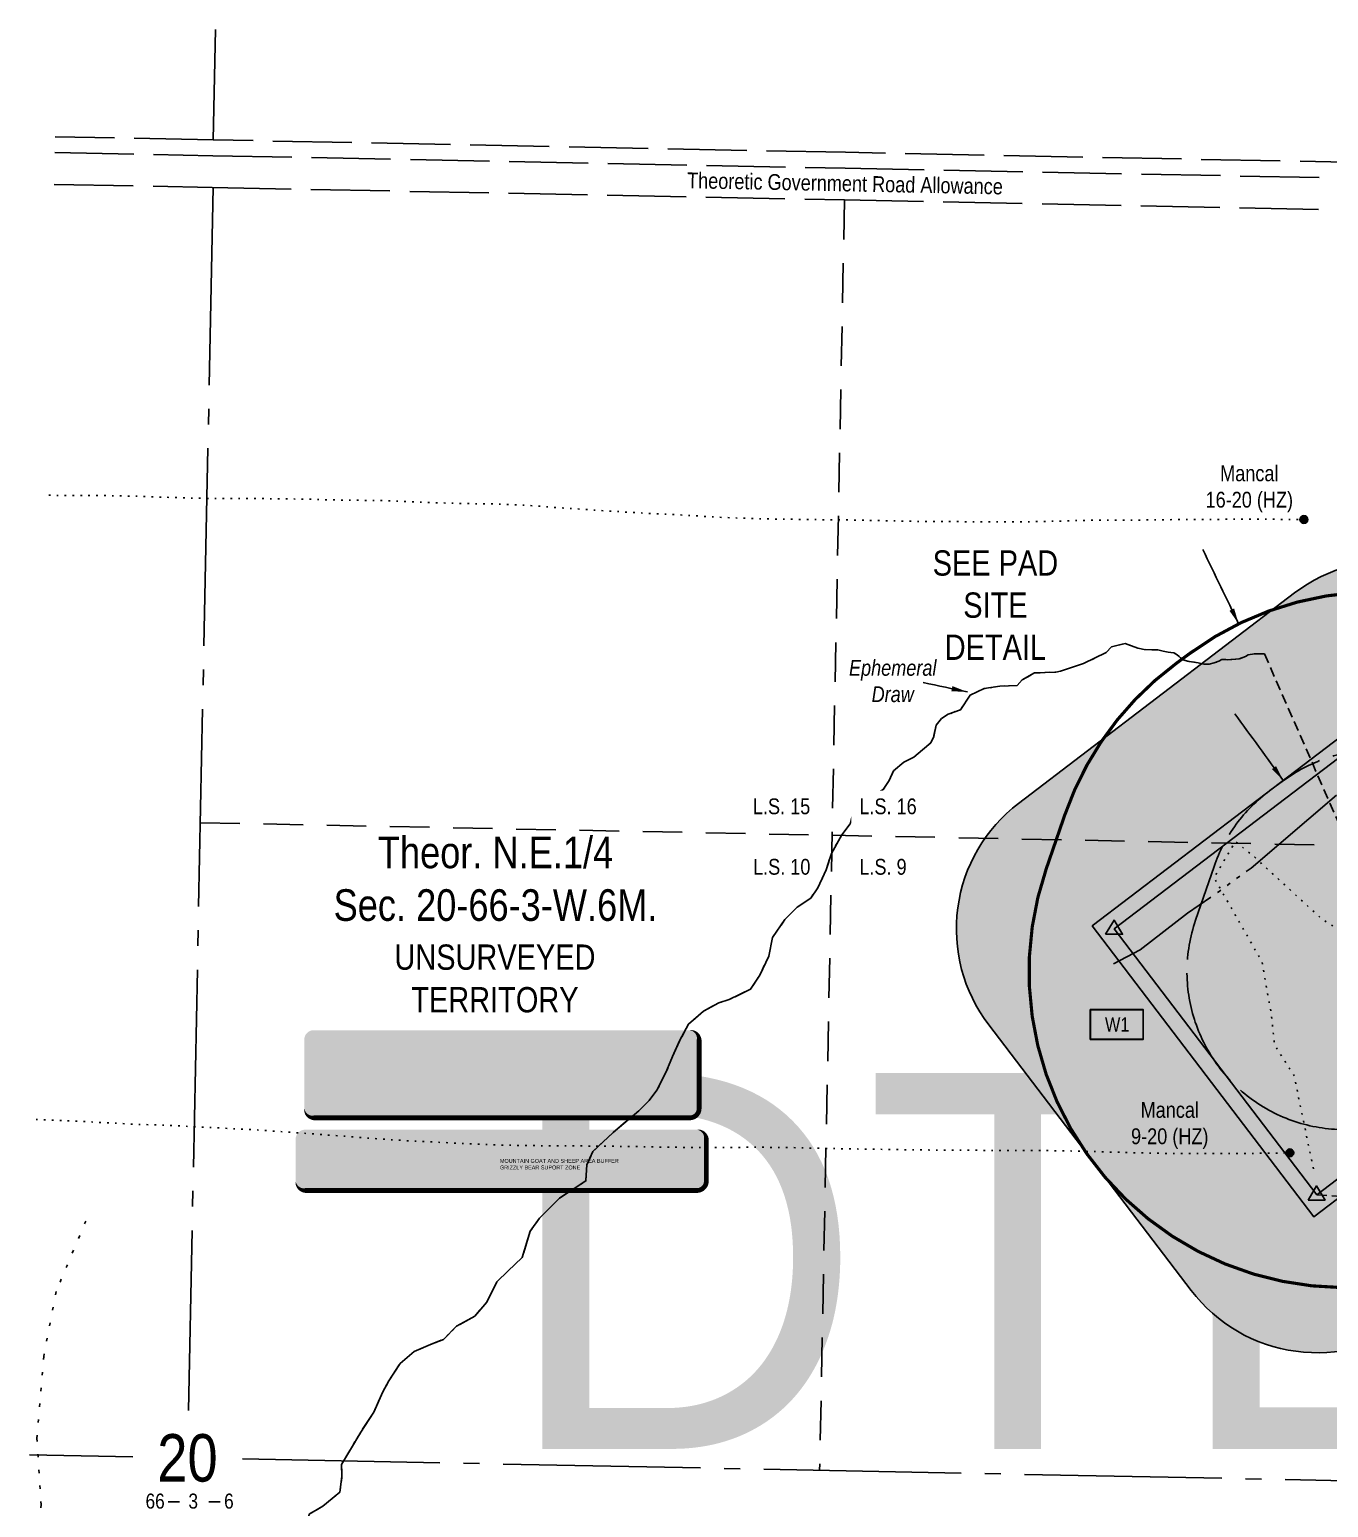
# Model space of a CAD drawing. Extents: x 408734 to 418041, y 6062812 to 6070261.
# Drawn here: x 408734 to 409556, y 6065301 to 6066236 of the extents above; entities that cross this region are included whole.
import ezdxf
from ezdxf.enums import TextEntityAlignment as Align

# ---------------------------------------------------------------- set-up
doc = ezdxf.new("R2018")
doc.units = 0
doc.header["$LTSCALE"] = 5
doc.header["$PDSIZE"] = 0.5
for name, pattern in [('foc-BUFFER', [16.75, 15, -1.75]), ('foc-DOT', [1, 0.2, -0.8]), ('foc-LSD', [8, 5, -3]), ('foc-QUARTERLINE', [33, 25, -3, 2, -3]), ('foc-SEISMIC', [20.5, 15, -1, 0.5, -1, 0.5, -1, 0.5, -1]), ('foc-TIELINE', [1.875, 1.25, -0.625]), ('foc-TOPO', [1, 0.2, -0.8]), ('foc-TOPO-ephemeral', [6.25, 3.125, -0.625, 0.625, -0.625, 0.625, -0.625]), ('foc-UNSURVEYED', [12.5, 10, -2.5]), ('foc-WHEELTRACKS', [2, 0.4, -1.6])]:
    doc.linetypes.add(name, pattern=pattern)
for name, color, linetype in [('10', 1, 'Continuous'), ('9', 3, 'Continuous'), ('AS-DRILL', 8, 'foc-DOT'), ('AS-DRILL-T', 8, 'Continuous'), ('AS-SEISMIC', 224, 'foc-SEISMIC'), ('AS-WILDLIFE-BLOCK', 131, 'Continuous'), ('AUX-BUFFER', 7, 'foc-BUFFER'), ('bc573101-9ad7-405d-b355-9', 7, 'Continuous'), ('C-SYMBOL', 7, 'Continuous'), ('L-DETAIL-T', 3, 'Continuous'), ('L-MON', 1, 'Continuous'), ('L-ROAD-T', 7, 'Continuous'), ('L-SECLBL', 7, 'Continuous'), ('L-SECQ', 8, 'foc-QUARTERLINE'), ('L-SECTION-LSD', 7, 'foc-LSD'), ('L-TIE', 7, 'foc-TIELINE'), ('L-UNS-T', 3, 'Continuous'), ('L-USEC', 7, 'foc-UNSURVEYED'), ('P-BUFFER-H 30m', 51, 'Continuous'), ('P-PROPOSED', 10, 'Continuous'), ('P-PROPOSED-H', 21, 'Continuous'), ('P-TEMP-BLOCKS', 250, 'Continuous'), ('P-TEMP-BLUE', 146, 'Continuous'), ('T-DRAW', 143, 'foc-TOPO-ephemeral'), ('T-TIE', 201, 'foc-TIELINE'), ('T-VEGETATION CHANGE', 104, 'foc-TOPO'), ('T-WATER-P3', 160, 'foc-WHEELTRACKS'), ('T-WATER-T', 170, 'Continuous')]:
    doc.layers.add(name, color=color, linetype=linetype)
doc.layers.add('P-TEMP-BLUE-H', color=7, linetype='Continuous', true_color=0x99e6ff)
doc.styles.add('100L', font='ARIALN.TTF', dxfattribs={"height": 11})
doc.styles.add('175L', font='ARIALN.TTF', dxfattribs={"height": 20})
doc.styles.add('80CG', font='ARIALN.TTF', dxfattribs={"height": 10})
doc.styles.add('80L', font='ARIALN.TTF', dxfattribs={"height": 10})
doc.styles.add('foc-LtypeFont', font='ARIALN.TTF', dxfattribs={"height": 7.35})
doc.styles.add('SIMPLEX', font='ARIALN.TTF')
doc.styles.get("Standard").update_dxf_attribs({"font": 'ARIALN.TTF'})
doc.linetypes.add('foc-TOPO-flowdirection-NOLINE', pattern='A,0,[">",foc-LtypeFont,S=0.3,R=0,X=0,Y=-0.945],-20,[">",foc-LtypeFont,S=0.3,R=0,X=0,Y=-0.945],0', length=20)
doc.dimstyles.new('CG2011', dxfattribs={"dimscale": 5, "dimtxt": 9, "dimasz": 2, "dimexe": 0.2, "dimexo": 0.0625, "dimgap": 0.5, "dimtad": 0, "dimtih": 1, "dimtoh": 1, "dimzin": 0, "dimdsep": 46, "dimtxsty": '80CG', "dimcen": 0.1, "dimse1": 1, "dimse2": 1, "dimclrd": 256, "dimclrt": 256, "dimaunit": 1, "dimadec": 4, "dimazin": 0, "dimtfac": 0.06, "dimtofl": 0, "dimtmove": 0, "dimatfit": 1, "dimfxl": 0.2, "dimtolj": 1, "dimtzin": 0, "dimlwd": -1, "dimarcsym": 0})
doc.dimstyles.new('Compass 5 000', dxfattribs={"dimscale": 5, "dimtxt": 9, "dimasz": 2, "dimexe": 0.2, "dimexo": 0.0625, "dimgap": 0.5, "dimtad": 0, "dimtih": 1, "dimtoh": 1, "dimzin": 0, "dimdsep": 46, "dimtxsty": '80CG', "dimcen": 0.1, "dimse1": 1, "dimse2": 1, "dimclrd": 256, "dimclrt": 256, "dimaunit": 1, "dimadec": 4, "dimazin": 0, "dimtfac": 0.06, "dimtofl": 0, "dimtmove": 0, "dimatfit": 1, "dimfxl": 0.2, "dimtolj": 1, "dimtzin": 0, "dimlwd": -1, "dimarcsym": 0})

# ---------------------------------------------------------------- blocks, each defined once
blk = doc.blocks.new('L-SECLBL')
at = {"layer": '9', "color": 7}
for p, q in [((-5.08, -27.83), (-12.29, -27.83)), ((20.7, -27.83), (13.5, -27.83))]:
    blk.add_line(p, q, dxfattribs=at)
at = {"layer": '10', "color": 2, "style": 'SIMPLEX'}
blk.add_attdef('SEC', text='', height=30, dxfattribs=at).set_placement((0, 0), align=Align.MIDDLE)
at = {"layer": '10', "color": 5, "style": '80L'}
blk.add_attdef('TWP', text='', height=9.5, dxfattribs=at).set_placement((-14.43, -27.37), align=Align.MIDDLE_RIGHT)
blk.add_attdef('RGE', text='', height=9.5, dxfattribs=at).set_placement((3.62, -27.37), align=Align.MIDDLE_CENTER)
blk.add_attdef('MER', text='', height=9.5, dxfattribs=at).set_placement((23.17, -27.37), align=Align.MIDDLE_LEFT)
blk = doc.blocks.new('*U41')
h = blk.add_hatch(color=255)
edge = h.paths.add_edge_path()
edge.add_line((-119, -28.5), (119, -28.5))
edge.add_arc((119, -22.5), 6, 270, 360)
edge.add_line((125, -22.5), (125, 21))
edge.add_arc((119, 21), 6, 0, 90)
edge.add_line((119, 27), (-119, 27))
edge.add_arc((-119, 21), 6, 90, 180)
edge.add_line((-125, 21), (-125, -22.5))
edge.add_arc((-119, -22.5), 6, 180, 270)
at = {"color": 44, "flags": 128}
blk.add_lwpolyline([(-119, -28.5, 3, 3, 0), (119, -28.5, 3, 3, 0.414214), (125, -22.5, 3, 3, 0), (125, 21, 3, 0, 0.414214), (119, 27, 0, 0, 0), (-119, 27, 0, 0, 0.414214), (-125, 21, 0, 0, 0), (-125, -22.5, 0, 3, 0.414214)], format="xyseb", close=True, dxfattribs=at)
at = {"color": 44, "lineweight": 30, "flags": 104}
blk.add_attdef('ENTER_TEXT', text='', height=10, dxfattribs=at).set_placement((-1.04, 0.01), align=Align.MIDDLE_CENTER)
blk = doc.blocks.new('TRIA')
blk.add_hatch(color=255).paths.add_polyline_path([(-0.04, 1.52), (-1.47, -0.87), (1.39, -0.87)])
blk = doc.blocks.new('TRIAA')
blk.add_blockref('TRIA', (0, 0))
blk = doc.blocks.new('TRIB')
at = {"color": 1}
blk.add_lwpolyline([(-1.12, -0.67), (-0.04, 1.13), (1.04, -0.67)], close=True, dxfattribs=at)
blk = doc.blocks.new('TRIBB')
blk.add_blockref('TRIB', (0, 0))
blk = doc.blocks.new('TRICC')
for name in ['TRIAA', 'TRIBB']:
    blk.add_blockref(name, (0, 0))
blk = doc.blocks.new('plspike')
blk.add_blockref('TRICC', (0, 0))
blk = doc.blocks.new('BH-Existing')
at = {"layer": 'AS-DRILL-T'}
h = blk.add_hatch(color=256, dxfattribs=at)
h.dxf.hatch_style = 1
edge = h.paths.add_edge_path()
edge.add_arc((0, 0), 0.5, 0, 360)
blk.add_circle((0, 0), 0.5, dxfattribs=at)
blk = doc.blocks.new('Temp_Area5')
at = {"true_color": 0x99e6ff}
h = blk.add_hatch(color=141, dxfattribs=at)
h.dxf.hatch_style = 1
h.paths.add_polyline_path([(-16.83, -9.44), (16.33, -9.44), (16.33, 9.05), (-16.83, 9.05)])
at = {"color": 250}
for points in [[(-17.03, -9.64), (16.53, -9.64), (16.53, 9.25), (-17.03, 9.25)], [(-16.93, -9.54), (16.43, -9.54), (16.43, 9.15), (-16.93, 9.15)]]:
    blk.add_lwpolyline(points, close=True, dxfattribs=at)
at = {"color": 250, "style": '80L'}
blk.add_attdef('TEMPORARY', text='', height=9, dxfattribs=at).set_placement((0, -0.15), align=Align.MIDDLE_CENTER)
blk = doc.blocks.new('*U85')
h = blk.add_hatch(color=255)
edge = h.paths.add_edge_path()
edge.add_line((-124, -20), (124, -20))
edge.add_arc((124, -14), 6, 270, 360)
edge.add_line((130, -14), (130, 12.5))
edge.add_arc((124, 12.5), 6, 0, 90)
edge.add_line((124, 18.5), (-124, 18.5))
edge.add_arc((-124, 12.5), 6, 90, 180)
edge.add_line((-130, 12.5), (-130, -14))
edge.add_arc((-124, -14), 6, 180, 270)
at = {"color": 131, "flags": 128}
blk.add_lwpolyline([(-124, -20, 3, 3, 0), (124, -20, 3, 3, 0.414214), (130, -14, 3, 3, 0), (130, 12.5, 3, 0, 0.414214), (124, 18.5, 0, 0, 0), (-124, 18.5, 0, 0, 0.414214), (-130, 12.5, 0, 0, 0), (-130, -14, 0, 3, 0.414214)], format="xyseb", close=True, dxfattribs=at)
at = {"color": 131, "lineweight": 30, "flags": 104}
blk.add_attdef('ENTER_TEXT', text='', height=10, dxfattribs=at).set_placement((-1.04, 0.01), align=Align.MIDDLE_CENTER)

msp = doc.modelspace()

# ---------------------------------------------------------------- hatches: boundary and pattern name
at = {"layer": 'P-BUFFER-H 30m'}
h = msp.add_hatch(color=256, dxfattribs=at)
h.dxf.hatch_style = 1
edge = h.paths.add_edge_path()
edge.add_line((409729.563, 6065788.765), (409674.537, 6065860.962))
edge.add_arc((409595.038, 6065800.37), 99.958, 37.313398, 127.313398)
edge.add_line((409534.446, 6065879.869), (409359.769, 6065746.737))
edge.add_arc((409420.361, 6065667.237), 99.958, 127.313398, 217.313398)
edge.add_line((409340.861, 6065606.645), (409469.074, 6065438.423))
edge.add_arc((409548.574, 6065499.015), 99.958, 217.313398, 307.313398)
edge.add_line((409609.166, 6065419.515), (409783.843, 6065552.648))
edge.add_arc((409723.251, 6065632.148), 99.958, 307.313398, 397.313398)
edge.add_line((409802.75, 6065692.74), (409782.882, 6065718.868))
edge.add_line((409782.882, 6065718.868), (409985.249, 6065764.823))
edge.add_arc((409978.601, 6065794.083), 30.006, 282.800324, 322.709721)
edge.add_line((410002.473, 6065775.904), (410066.883, 6065862.709))
edge.add_arc((410042.801, 6065880.578), 29.987, 323.424421, 353.463375)
edge.add_line((410072.593, 6065877.164), (410101.211, 6066126.916))
edge.add_line((410101.211, 6066126.916), (410113.522, 6066133.633))
edge.add_arc((410099.161, 6066159.958), 29.987, 298.61467, 388.61467)
edge.add_line((410125.486, 6066174.319), (410115.911, 6066191.869))
edge.add_arc((410089.587, 6066177.508), 29.987, 28.61467, 118.61467)
edge.add_line((410075.225, 6066203.832), (410040.148, 6066184.696))
edge.add_arc((410054.509, 6066158.371), 29.987, 118.61467, 173.463375)
edge.add_line((410024.717, 6066161.785), (409994.674, 6065899.59))
edge.add_line((409994.674, 6065899.59), (409949.497, 6065838.707))
edge.add_line((409949.497, 6065838.707), (409729.563, 6065788.765))
at = {"layer": 'P-PROPOSED-H'}
h = msp.add_hatch(color=256, dxfattribs=at)
h.dxf.hatch_style = 1
h.paths.add_polyline_path([(409548.574, 6065499.015), (409420.361, 6065667.237), (409595.038, 6065800.37), (409723.251, 6065632.148)])
at = {"layer": 'P-TEMP-BLUE-H'}
h = msp.add_hatch(color=256, dxfattribs=at)
h.dxf.hatch_style = 1
h.paths.add_polyline_path([(409596.928, 6065814.379), (409406.352, 6065669.128), (409546.683, 6065485.006), (409737.26, 6065630.257), (409666.445, 6065723.169), (409655.726, 6065720.743), (409723.251, 6065632.148), (409548.574, 6065499.015), (409420.361, 6065667.237), (409595.038, 6065800.37), (409607.169, 6065784.453), (409615.119, 6065790.512)])

# ---------------------------------------------------------------- linework, layer by layer
at = {"layer": 'AS-DRILL', "flags": 128}
for points in [[(408746.101, 6065941.664), (408747.195, 6065941.653), (408756.556, 6065941.591), (408765.917, 6065941.598), (408775.308, 6065941.575), (408784.667, 6065941.433), (408794.045, 6065941.26), (408803.402, 6065941.037), (408812.767, 6065940.695), (408822.142, 6065940.372), (408831.478, 6065940.08), (408840.823, 6065939.788), (408850.191, 6065939.595), (408859.543, 6065939.603), (408868.865, 6065939.631), (408878.296, 6065939.587), (408887.766, 6065939.493), (408897.065, 6065939.391), (408906.414, 6065939.269), (408915.782, 6065939.046), (408925.128, 6065938.774), (408934.456, 6065938.592), (408943.896, 6065938.508), (408953.235, 6065938.396), (408962.532, 6065938.175), (408971.835, 6065937.764), (408981.197, 6065937.301), (408990.672, 6065936.946), (409000.039, 6065936.714), (409009.406, 6065936.481), (409018.794, 6065936.308), (409028.183, 6065936.185), (409037.559, 6065935.892), (409046.96, 6065935.399), (409056.309, 6065934.756), (409065.616, 6065934.075), (409074.985, 6065933.422), (409084.323, 6065932.78), (409093.672, 6065932.147), (409103.021, 6065931.555), (409112.381, 6065930.982), (409121.751, 6065930.43), (409131.123, 6065929.917), (409140.476, 6065929.515), (409149.838, 6065929.032), (409159.177, 6065928.42), (409168.537, 6065927.877), (409177.89, 6065927.445), (409187.284, 6065927.082), (409196.641, 6065926.819), (409206.019, 6065926.656), (409215.378, 6065926.514), (409224.766, 6065926.351), (409234.125, 6065926.218), (409243.495, 6065926.146), (409252.875, 6065926.073), (409262.263, 6065925.88), (409271.65, 6065925.657), (409281.059, 6065925.503), (409290.426, 6065925.301), (409299.824, 6065925.097), (409309.204, 6065925.034), (409318.585, 6065925.002), (409327.966, 6065924.969), (409337.338, 6065924.966), (409346.71, 6065924.973), (409356.081, 6065924.941), (409365.463, 6065924.958), (409374.818, 6065925.145), (409384.184, 6065925.343), (409393.56, 6065925.57), (409402.937, 6065925.807), (409412.321, 6065925.954), (409421.704, 6065925.972), (409431.085, 6065925.979), (409440.449, 6065926.076), (409449.843, 6065926.203), (409459.247, 6065926.28), (409468.621, 6065926.407), (409477.974, 6065926.455), (409487.345, 6065926.442), (409496.698, 6065926.52), (409506.051, 6065926.587), (409515.412, 6065926.555), (409522.382, 6065926.492), (409540.332, 6065926.333)], [(408738.038, 6065546.643), (408745.253, 6065546.441), (408763.919, 6065545.607), (408782.621, 6065544.562), (408801.355, 6065543.637), (408820.116, 6065542.991), (408838.81, 6065542.097), (408857.494, 6065541.142), (408876.287, 6065540.126), (408894.914, 6065538.863), (408913.719, 6065537.506), (408932.414, 6065536.111), (408951.058, 6065534.687), (408969.785, 6065533.402), (408988.529, 6065532.447), (409007.283, 6065531.531), (409026.029, 6065530.665), (409044.812, 6065530.159), (409063.573, 6065530.043), (409082.314, 6065529.928), (409101.083, 6065529.732), (409119.842, 6065529.486), (409138.587, 6065529.121), (409157.337, 6065528.925), (409176.112, 6065529.009), (409194.877, 6065529.084), (409213.647, 6065528.928), (409232.402, 6065528.512), (409251.126, 6065528.077), (409269.874, 6065527.822), (409288.652, 6065527.546), (409307.43, 6065527.289), (409326.181, 6065527.184), (409344.943, 6065527.088), (409363.714, 6065526.992), (409382.446, 6065526.927), (409401.182, 6065526.562), (409419.943, 6065525.986), (409438.707, 6065525.49), (409457.453, 6065525.155), (409476.204, 6065525.039), (409494.948, 6065525.074), (409513.395, 6065525.265), (409531.395, 6065525.565)]]:
    msp.add_lwpolyline(points, dxfattribs=at)
at = {"layer": 'AS-SEISMIC', "flags": 128}
msp.add_lwpolyline([(409419.8, 6065645.155), (409436.759, 6065654.059), (409466.721, 6065677.229), (409486.598, 6065690.9), (409506.85, 6065705.774), (409572.232, 6065761.512), (409598.319, 6065780.525), (409640.775, 6065814.485)], dxfattribs=at)
at = {"layer": 'AUX-BUFFER', "color": 251, "linetype": 'foc-BUFFER', "const_width": 1.999, "flags": 128}
msp.add_lwpolyline([(409687.421, 6065481.16), (409703.33, 6065493.276, 0.1926551), (409779.612, 6065620.739), (409784.15, 6065649.105, 0.6709453), (409468.256, 6065841.705), (409459.533, 6065835.286, 0.1523891), (409388.99, 6065739.332), (409377.266, 6065705.27, 0.741887)], format="xyb", close=True, dxfattribs=at)
at = {"layer": 'AUX-BUFFER', "color": 251, "linetype": 'foc-BUFFER', "flags": 128}
msp.add_lwpolyline([(409626.859, 6065560.683), (409642.769, 6065572.799, 0.1926551), (409680.91, 6065636.53), (409685.448, 6065664.896, 0.6709453), (409527.501, 6065761.196), (409518.778, 6065754.777, 0.1523891), (409483.506, 6065706.8), (409471.782, 6065672.738, 0.741887)], format="xyb", close=True, dxfattribs=at)
at = {"layer": 'bc573101-9ad7-405d-b355-9'}
for p in [(409540.324, 6065926.373), (409531.399, 6065525.509)]:
    msp.add_point(p, dxfattribs=at)
at = {"layer": 'L-SECQ', "flags": 128}
for points in [[(408850.106, 6066166.627), (408851.542, 6066236.409)], [(408850.084, 6066136.367), (408834.453, 6065362.529)], [(408733.909, 6065334.522), (408799.326, 6065333.229)], [(408868.566, 6065331.86), (409633.93, 6065316.734)]]:
    msp.add_lwpolyline(points, dxfattribs=at)
at = {"layer": 'L-SECTION-LSD', "flags": 128}
for points in [[(409249.636, 6066128.563), (409233.889, 6065324.64)], [(408841.966, 6065734.457), (409641.723, 6065718.576)]]:
    msp.add_lwpolyline(points, dxfattribs=at)
at = {"layer": 'L-TIE', "flags": 128}
msp.add_lwpolyline([(409548.588, 6065499.003), (409991.771, 6065465.819)], dxfattribs=at)
at = {"layer": 'L-USEC'}
for p, q in [((408850.106, 6066166.627), (408750.146, 6066168.603)), ((409250.241, 6066158.72), (408850.106, 6066166.627)), ((408749.95, 6066158.552), (408849.894, 6066156.577)), ((408849.894, 6066156.577), (409250.033, 6066148.667)), ((409650.377, 6066150.812), (409250.241, 6066158.72)), ((409250.033, 6066148.667), (409650.175, 6066140.76)), ((408749.559, 6066138.448), (408849.497, 6066136.472)), ((408849.497, 6066136.472), (409249.636, 6066128.563)), ((409249.636, 6066128.563), (409649.773, 6066120.656))]:
    msp.add_line(p, q, dxfattribs=at)
at = {"layer": 'P-BUFFER-H 30m', "flags": 128}
msp.add_lwpolyline([(409729.563, 6065788.765), (409674.537, 6065860.962, 0.4142136), (409534.446, 6065879.869), (409359.769, 6065746.737, 0.4142136), (409340.861, 6065606.645), (409469.074, 6065438.423, 0.4142136), (409609.166, 6065419.515), (409783.843, 6065552.648, 0.4142136), (409802.75, 6065692.74), (409782.882, 6065718.868), (409985.249, 6065764.823, 0.1759194), (410002.473, 6065775.904), (410066.883, 6065862.709, 0.1318254), (410072.593, 6065877.164), (410101.211, 6066126.916), (410113.522, 6066133.633, 0.4142136), (410125.486, 6066174.319), (410115.911, 6066191.869, 0.4142136), (410075.225, 6066203.832), (410040.148, 6066184.696, 0.2439989), (410024.717, 6066161.785), (409994.674, 6065899.59), (409949.497, 6065838.707)], format="xyb", close=True, dxfattribs=at)
at = {"layer": 'P-PROPOSED', "flags": 128}
msp.add_lwpolyline([(409548.574, 6065499.015), (409420.361, 6065667.237), (409595.038, 6065800.37), (409723.251, 6065632.148)], close=True, dxfattribs=at)
at = {"layer": 'P-TEMP-BLUE', "flags": 128}
msp.add_lwpolyline([(409596.928, 6065814.379), (409406.352, 6065669.128), (409546.683, 6065485.006), (409737.26, 6065630.257), (409666.445, 6065723.169), (409655.726, 6065720.743), (409723.251, 6065632.148), (409548.574, 6065499.015), (409420.361, 6065667.237), (409595.038, 6065800.37), (409607.169, 6065784.453), (409615.119, 6065790.512)], close=True, dxfattribs=at)
at = {"layer": 'T-DRAW', "linetype": 'foc-TOPO-flowdirection-NOLINE', "flags": 128}
msp.add_lwpolyline([(409515.314, 6065841.378), (409512.659, 6065841.378), (409509.038, 6065841.378), (409505.056, 6065840.654), (409503.366, 6065839.568), (409499.263, 6065838.119), (409494.677, 6065837.757), (409492.021, 6065837.637), (409488.401, 6065837.757), (409486.59, 6065836.671), (409483.452, 6065835.585), (409480.435, 6065834.861), (409476.935, 6065834.861), (409473.315, 6065835.585), (409467.763, 6065836.55), (409464.625, 6065837.275), (409462.332, 6065838.843), (409460.16, 6065840.654), (409458.108, 6065841.981), (409454.487, 6065842.464), (409451.229, 6065843.068), (409447.97, 6065843.792), (409443.987, 6065843.792), (409439.16, 6065844.154), (409435.177, 6065844.999), (409427.225, 6065847.846), (409418.589, 6065845.752), (409415.186, 6065842.088), (409400.814, 6065835.242), (409386.397, 6065830.311), (409383.257, 6065829.787), (409369.909, 6065829.264), (409362.058, 6065824.815), (409358.917, 6065821.412), (409347.925, 6065820.889), (409337.98, 6065819.319), (409329.081, 6065815.131), (409323.062, 6065805.971), (409315.21, 6065803.092), (409311.023, 6065800.475), (409307.621, 6065796.287), (409306.05, 6065788.959), (409304.218, 6065785.034), (409298.984, 6065780.584), (409293.488, 6065775.874), (409287.207, 6065772.733), (409280.664, 6065767.237), (409277.785, 6065761.217), (409274.121, 6065755.46), (409268.363, 6065752.057), (409260.544, 6065750.127), (409254.41, 6065746.856), (409254.819, 6065740.313), (409253.184, 6065733.77), (409247.867, 6065726.818), (409241.325, 6065714.959), (409238.053, 6065704.736), (409232.737, 6065693.286), (409228.239, 6065686.743), (409219.651, 6065681.018), (409211.881, 6065673.248), (409204.112, 6065661.798), (409201.658, 6065649.939), (409195.933, 6065638.08), (409190.208, 6065629.083), (409176.713, 6065622.54), (409170.17, 6065620.496), (409160.356, 6065615.179), (409150.95, 6065607.001), (409145.225, 6065596.369), (409140.727, 6065586.554), (409136.638, 6065576.331), (409130.913, 6065565.29), (409126.006, 6065558.747), (409119.463, 6065552.204), (409103.182, 6065538.505), (409090.403, 6065526.364), (409086.569, 6065518.058), (409085.93, 6065507.835), (409069.317, 6065496.972), (409056.538, 6065484.193), (409050.788, 6065475.887), (409045.676, 6065459.274), (409036.73, 6065450.967), (409029.702, 6065443.939), (409023.312, 6065431.16), (409015.645, 6065422.214), (409004.144, 6065415.825), (408995.837, 6065407.518), (408987.531, 6065404.324), (408977.307, 6065399.851), (408968.362, 6065392.183), (408961.334, 6065381.321), (408957.5, 6065374.293), (408951.749, 6065361.513), (408943.443, 6065348.734), (408937.053, 6065337.872), (408931.303, 6065328.288), (408931.534, 6065320.748), (408930.225, 6065310.803), (408919.495, 6065301.904), (408910.858, 6065296.932), (408909.288, 6065285.678), (408907.717, 6065272.069), (408895.05, 6065235.59)], dxfattribs=at)
at = {"layer": 'T-TIE', "flags": 128}
msp.add_lwpolyline([(409515.314, 6065841.378), (409585.989, 6065680.339)], dxfattribs=at)
at = {"layer": 'T-VEGETATION CHANGE', "flags": 128}
msp.add_lwpolyline([(409713.457, 6065556.68), (409684.931, 6065605.791), (409684.931, 6065623.614), (409680.969, 6065651.734), (409684.534, 6065669.953), (409684.931, 6065695.697), (409682.95, 6065702.826), (409665.121, 6065721.045), (409656.8, 6065736.491), (409648.863, 6065756.794), (409636.787, 6065765.069), (409626.075, 6065765.945), (409630.982, 6065788.598), (409639.269, 6065804.583), (409640.634, 6065810.73), (409637.124, 6065817.651), (409625.228, 6065817.943), (409595.555, 6065792.694), (409584.822, 6065770.488), (409581.827, 6065754.021), (409588.566, 6065706.866), (409616.767, 6065662.183), (409613.273, 6065646.464), (409607.532, 6065644.468), (409579.828, 6065656.195), (409552.124, 6065673.161), (409509.194, 6065712.582), (409496.965, 6065722.562), (409483.487, 6065699.608), (409513.772, 6065646.536), (409519.762, 6065613.005), (409521.758, 6065593.845), (409534.138, 6065574.285), (409546.516, 6065514.409)], dxfattribs=at)
at = {"layer": 'T-WATER-P3'}
msp.add_lwpolyline([(408769.545, 6065482.411), (408750.644, 6065437.718), (408742.901, 6065396.724), (408738.526, 6065344.879), (408741.225, 6065302.808), (408739.123, 6065253.337), (408740.146, 6065234.421)], dxfattribs=at)

# ---------------------------------------------------------------- block references
ref = msp.add_blockref('*U41', (409032.69, 6065576.178), dxfattribs=dict(xscale=0.99957941, yscale=0.99957941, zscale=0.99957941))
lines = msp.add_mtext('DTLG150003  Norbord Inc.\\PFMA9900037 Canadian Forest Products Ltd.^JTPA 979 DALLAS STEWART BENNETT', dxfattribs={"color": 44, "insert": (409032.342, 6065576.182), "char_height": 237.98055, "attachment_point": 1})
ref.add_attrib('ENTER_TEXT', '', (409032.342, 6065576.182), dxfattribs={"flags": 104}).embed_mtext(lines)
at = {"layer": 'AS-DRILL-T', "xscale": 4.997897049999992, "yscale": 4.997897049999992, "zscale": 4.997897049999992}
for p in [(409540.332, 6065926.333), (409531.395, 6065525.565)]:
    msp.add_blockref('BH-Existing', p, dxfattribs=at)
at = {"layer": 'AS-WILDLIFE-BLOCK', "linetype": 'Continuous'}
ref = msp.add_blockref('*U85', (409032.246, 6065521.711), dxfattribs=dict(at, xscale=0.99957941, yscale=0.99957941, zscale=0.99957941))
lines = msp.add_mtext('MOUNTAIN GOAT AND SHEEP AREA BUFFER\\PGRIZZLY BEAR SUPORT ZONE', dxfattribs={"layer": '0', "color": 131, "insert": (409031.551, 6065521.714), "char_height": 2.5, "attachment_point": 1})
ref.add_attrib('ENTER_TEXT', '', (409031.551, 6065521.714), dxfattribs={"flags": 104}).embed_mtext(lines)
at = {"layer": 'L-MON', "xscale": 4.99789704999999, "yscale": 4.99789704999999, "zscale": 4.99789704999999}
for p in [(409420.361, 6065667.237), (409548.574, 6065499.015)]:
    msp.add_blockref('plspike', p, dxfattribs=at)
at = {"layer": 'L-SECLBL'}
msp.add_blockref('L-SECLBL', (408833.848, 6065332.547), dxfattribs=at).add_auto_attribs({'SEC': '20', 'TWP': '66', 'RGE': '3', 'MER': '6'})
at = {"layer": 'P-TEMP-BLOCKS'}
msp.add_blockref('Temp_Area5', (409422.173, 6065606.943), dxfattribs=at).add_auto_attribs({'TEMPORARY': 'W1'})

# ---------------------------------------------------------------- texts
at = {"layer": 'AS-DRILL-T', "char_height": 10, "attachment_point": 1, "style": '80L'}
for s, insert in [('\\pxqc;Mancal\\P16-20 (HZ)', (409478.374, 6065960.576)), ('\\pxqc;Mancal\\P9-20 (HZ)', (409428.039, 6065557.715))]:
    msp.add_mtext_dynamic_manual_height_columns(s, width=54.80245, gutter_width=50.021, heights=[0], dxfattribs=dict(at, insert=insert))
at = {"layer": 'C-SYMBOL', "color": 3, "insert": (409028.77, 6065725.676), "char_height": 19.99159, "width": 203.15681, "attachment_point": 2, "style": '175L'}
msp.add_mtext('Theor. N.E.1/4 \\PSec. 20-66-3-W.6M.', dxfattribs=at)
at = {"layer": 'L-DETAIL-T', "insert": (409345.116, 6065872.185), "char_height": 15.99327, "width": 109.4291, "attachment_point": 5, "style": '80CG'}
msp.add_mtext('\\pxqc;SEE PAD SITE DETAIL', dxfattribs=at)
at = {"layer": 'L-ROAD-T', "style": '80L'}
msp.add_text('Theoretic Government Road Allowance', height=9.99579, rotation=358.867633, dxfattribs=at).set_placement((409249.903, 6066139.044), align=Align.MIDDLE_CENTER)
at = {"layer": 'T-WATER-T', "linetype": 'Continuous', "insert": (409252.138, 6065837.454), "char_height": 9.99579, "attachment_point": 1, "style": '80L'}
msp.add_mtext_dynamic_manual_height_columns('\\pxqc,t3;{\\fArial Narrow|b0|i1|c0|p34;Ephemeral Draw}', width=55.97995, gutter_width=50, heights=[0], dxfattribs=at)

# ---------------------------------------------------------------- leaders
at = {"layer": 'AUX-BUFFER', "path_type": 1}
for points in [[(409499.033, 6065860.353), (409476.348, 6065907.315)], [(409527.267, 6065761.23), (409496.628, 6065803.435)]]:
    msp.add_leader(points, dimstyle='CG2011', override={"dimasz": 2, "dimgap": 0.5, "dimtad": 0}, dxfattribs=at)
at = {"layer": 'T-WATER-T', "path_type": 1}
msp.add_leader([(409327.358, 6065817.22), (409299.492, 6065823.18)], dimstyle='Compass 5 000', override={"dimasz": 2}, dxfattribs=at)

# ---------------------------------------------------------------- next in the draw order: texts
at = {"layer": 'L-UNS-T', "color": 3, "insert": (409028.409, 6065657.405), "char_height": 15.99327, "width": 127.84034, "attachment_point": 2, "line_spacing_factor": 1.010641, "style": '80L', "bg_fill": 3, "box_fill_scale": 1.15, "bg_fill_color": 256, "bg_fill_true_color": 256, "bg_fill_transparency": 0}
msp.add_mtext('UNSURVEYED TERRITORY', dxfattribs=at)

# ---------------------------------------------------------------- next in the draw order: linework, layer by layer
at = {"layer": 'T-DRAW', "flags": 128}
msp.add_lwpolyline([(409515.314, 6065841.378), (409512.659, 6065841.378), (409509.038, 6065841.378), (409505.056, 6065840.654), (409503.366, 6065839.568), (409499.263, 6065838.119), (409494.677, 6065837.757), (409492.021, 6065837.637), (409488.401, 6065837.757), (409486.59, 6065836.671), (409483.452, 6065835.585), (409480.435, 6065834.861), (409476.935, 6065834.861), (409473.315, 6065835.585), (409467.763, 6065836.55), (409464.625, 6065837.275), (409462.332, 6065838.843), (409460.16, 6065840.654), (409458.108, 6065841.981), (409454.487, 6065842.464), (409451.229, 6065843.068), (409447.97, 6065843.792), (409443.987, 6065843.792), (409439.16, 6065844.154), (409435.177, 6065844.999), (409427.225, 6065847.846), (409418.589, 6065845.752), (409415.186, 6065842.088), (409400.814, 6065835.242), (409386.397, 6065830.311), (409383.257, 6065829.787), (409369.909, 6065829.264), (409362.058, 6065824.815), (409358.917, 6065821.412), (409347.925, 6065820.889), (409337.98, 6065819.319), (409329.081, 6065815.131), (409323.062, 6065805.971), (409315.21, 6065803.092), (409311.023, 6065800.475), (409307.621, 6065796.287), (409306.05, 6065788.959), (409304.218, 6065785.034), (409298.984, 6065780.584), (409293.488, 6065775.874), (409287.207, 6065772.733), (409280.664, 6065767.237), (409277.785, 6065761.217), (409274.121, 6065755.46), (409268.363, 6065752.057), (409260.544, 6065750.127), (409254.41, 6065746.856), (409254.819, 6065740.313), (409253.184, 6065733.77), (409247.867, 6065726.818), (409241.325, 6065714.959), (409238.053, 6065704.736), (409232.737, 6065693.286), (409228.239, 6065686.743), (409219.651, 6065681.018), (409211.881, 6065673.248), (409204.112, 6065661.798), (409201.658, 6065649.939), (409195.933, 6065638.08), (409190.208, 6065629.083), (409176.713, 6065622.54), (409170.17, 6065620.496), (409160.356, 6065615.179), (409150.95, 6065607.001), (409145.225, 6065596.369), (409140.727, 6065586.554), (409136.638, 6065576.331), (409130.913, 6065565.29), (409126.006, 6065558.747), (409119.463, 6065552.204), (409103.182, 6065538.505), (409090.403, 6065526.364), (409086.569, 6065518.058), (409085.93, 6065507.835), (409069.317, 6065496.972), (409056.538, 6065484.193), (409050.788, 6065475.887), (409045.676, 6065459.274), (409036.73, 6065450.967), (409029.702, 6065443.939), (409023.312, 6065431.16), (409015.645, 6065422.214), (409004.144, 6065415.825), (408995.837, 6065407.518), (408987.531, 6065404.324), (408977.307, 6065399.851), (408968.362, 6065392.183), (408961.334, 6065381.321), (408957.5, 6065374.293), (408951.749, 6065361.513), (408943.443, 6065348.734), (408937.053, 6065337.872), (408931.303, 6065328.288), (408931.534, 6065320.748), (408930.225, 6065310.803), (408919.495, 6065301.904), (408910.858, 6065296.932), (408909.288, 6065285.678), (408907.717, 6065272.069), (408895.05, 6065235.59)], dxfattribs=at)

# ---------------------------------------------------------------- next in the draw order: texts
at = {"layer": 'L-SECTION-LSD', "char_height": 9.99579, "attachment_point": 1, "style": '100L', "bg_fill": 3, "box_fill_scale": 1.5, "bg_fill_color": 256, "bg_fill_transparency": 0}
for s, width, insert in [('\\pxqr;L.S. 15', 36.85945, (409191.074, 6065749.839)), ('\\pxql;L.S. 16', 36.94144, (409259.005, 6065749.839)), ('\\pxqr;L.S. 10', 36.95405, (409191.074, 6065711.571)), ('\\pxql;L.S. 9', 30.52728, (409259.005, 6065711.571))]:
    msp.add_mtext_dynamic_manual_height_columns(s, width=width, gutter_width=55, heights=[0], dxfattribs=dict(at, insert=insert))

doc.saveas('drawing.dxf')
